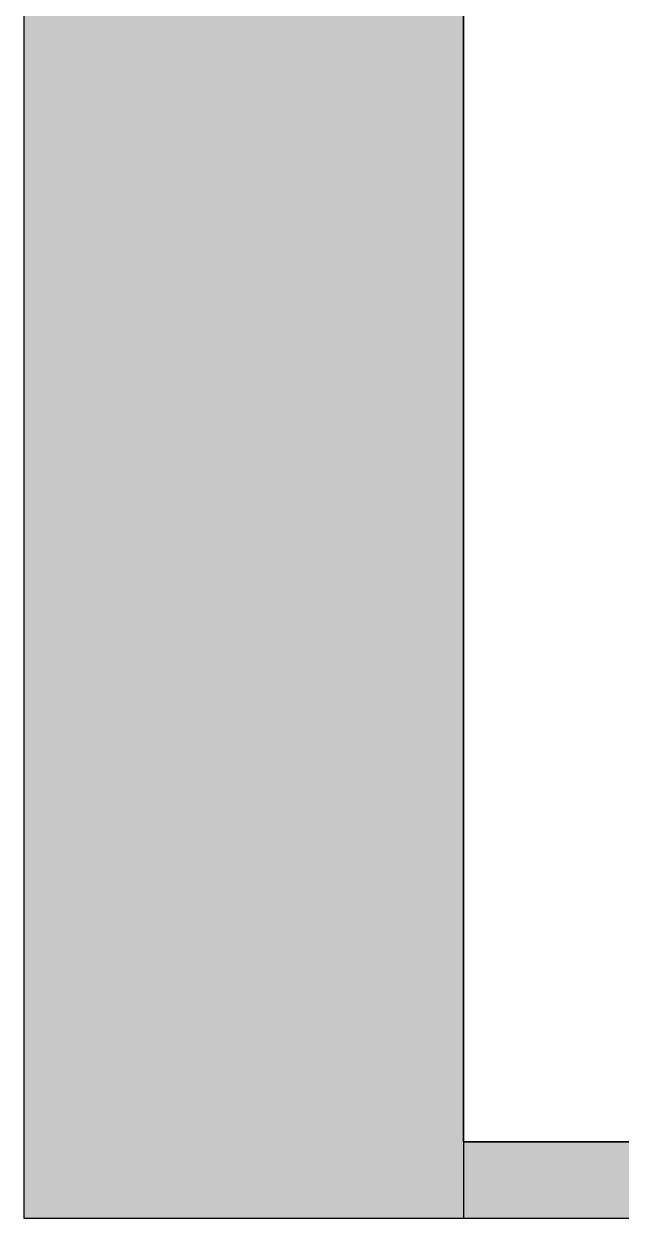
# Model space of a CAD drawing. Header units: millimetres. Extents: x 2646 to 50990, y 12226 to 40347.
# Drawn here: x 2646 to 5686, y 12226 to 18307 of the extents above; entities that cross this region are included whole.
import ezdxf

# ---------------------------------------------------------------- set-up
doc = ezdxf.new("R2010")
doc.units = ezdxf.units.MM
doc.layers.add('www.cad-blocks.net', color=7, linetype='Continuous')

# ---------------------------------------------------------------- blocks, each defined once
blk = doc.blocks.new('FORMAT')
at = {"layer": 'www.cad-blocks.net', "true_color": 0x444444}
blk.add_hatch(color=250, dxfattribs=at).paths.add_polyline_path([(2645.8, 12226.1), (4883.2, 12226.1), (4883.2, 40347.4), (2645.8, 40347.4)])
at = {"layer": 'www.cad-blocks.net', "true_color": 0x546d8e}
h = blk.add_hatch(color=155, dxfattribs=at)
h.set_gradient(color1=(68, 68, 68), color2=(84, 109, 142), tint=1)
h.paths.add_polyline_path([(4883.2, 12613.8), (4883.2, 12226.1), (50990.4, 12226.1), (50990.4, 12613.8)])
at = {"layer": 'www.cad-blocks.net', "color": 250, "true_color": 0x444444}
for p, q in [((2645.8, 40347.4), (2645.8, 12226.1)), ((4883.2, 40347.4), (4883.2, 12226.1)), ((2645.8, 12226.1), (4883.2, 12226.1))]:
    blk.add_line(p, q, dxfattribs=at)
at = {"layer": 'www.cad-blocks.net'}
blk.add_line((4883.2, 40347.4), (4883.2, 12226.1), dxfattribs=at)
at = {"layer": 'www.cad-blocks.net', "color": 155, "true_color": 0x546d8e}
for p, q in [((4883.2, 12613.8), (4883.2, 39718.7)), ((4883.2, 39718.7), (4883.2, 12613.8)), ((5773, 12613.8), (4883.2, 12613.8)), ((4883.2, 12613.8), (50990.4, 12613.8)), ((4883.2, 12613.8), (50990.4, 12613.8)), ((4883.2, 12613.8), (50990.4, 12613.8)), ((4883.2, 12226.1), (50990.4, 12226.1))]:
    blk.add_line(p, q, dxfattribs=at)

msp = doc.modelspace()

# ---------------------------------------------------------------- block references
at = {"layer": 'www.cad-blocks.net'}
msp.add_blockref('FORMAT', (0, 0), dxfattribs=at)

doc.saveas('drawing.dxf')
